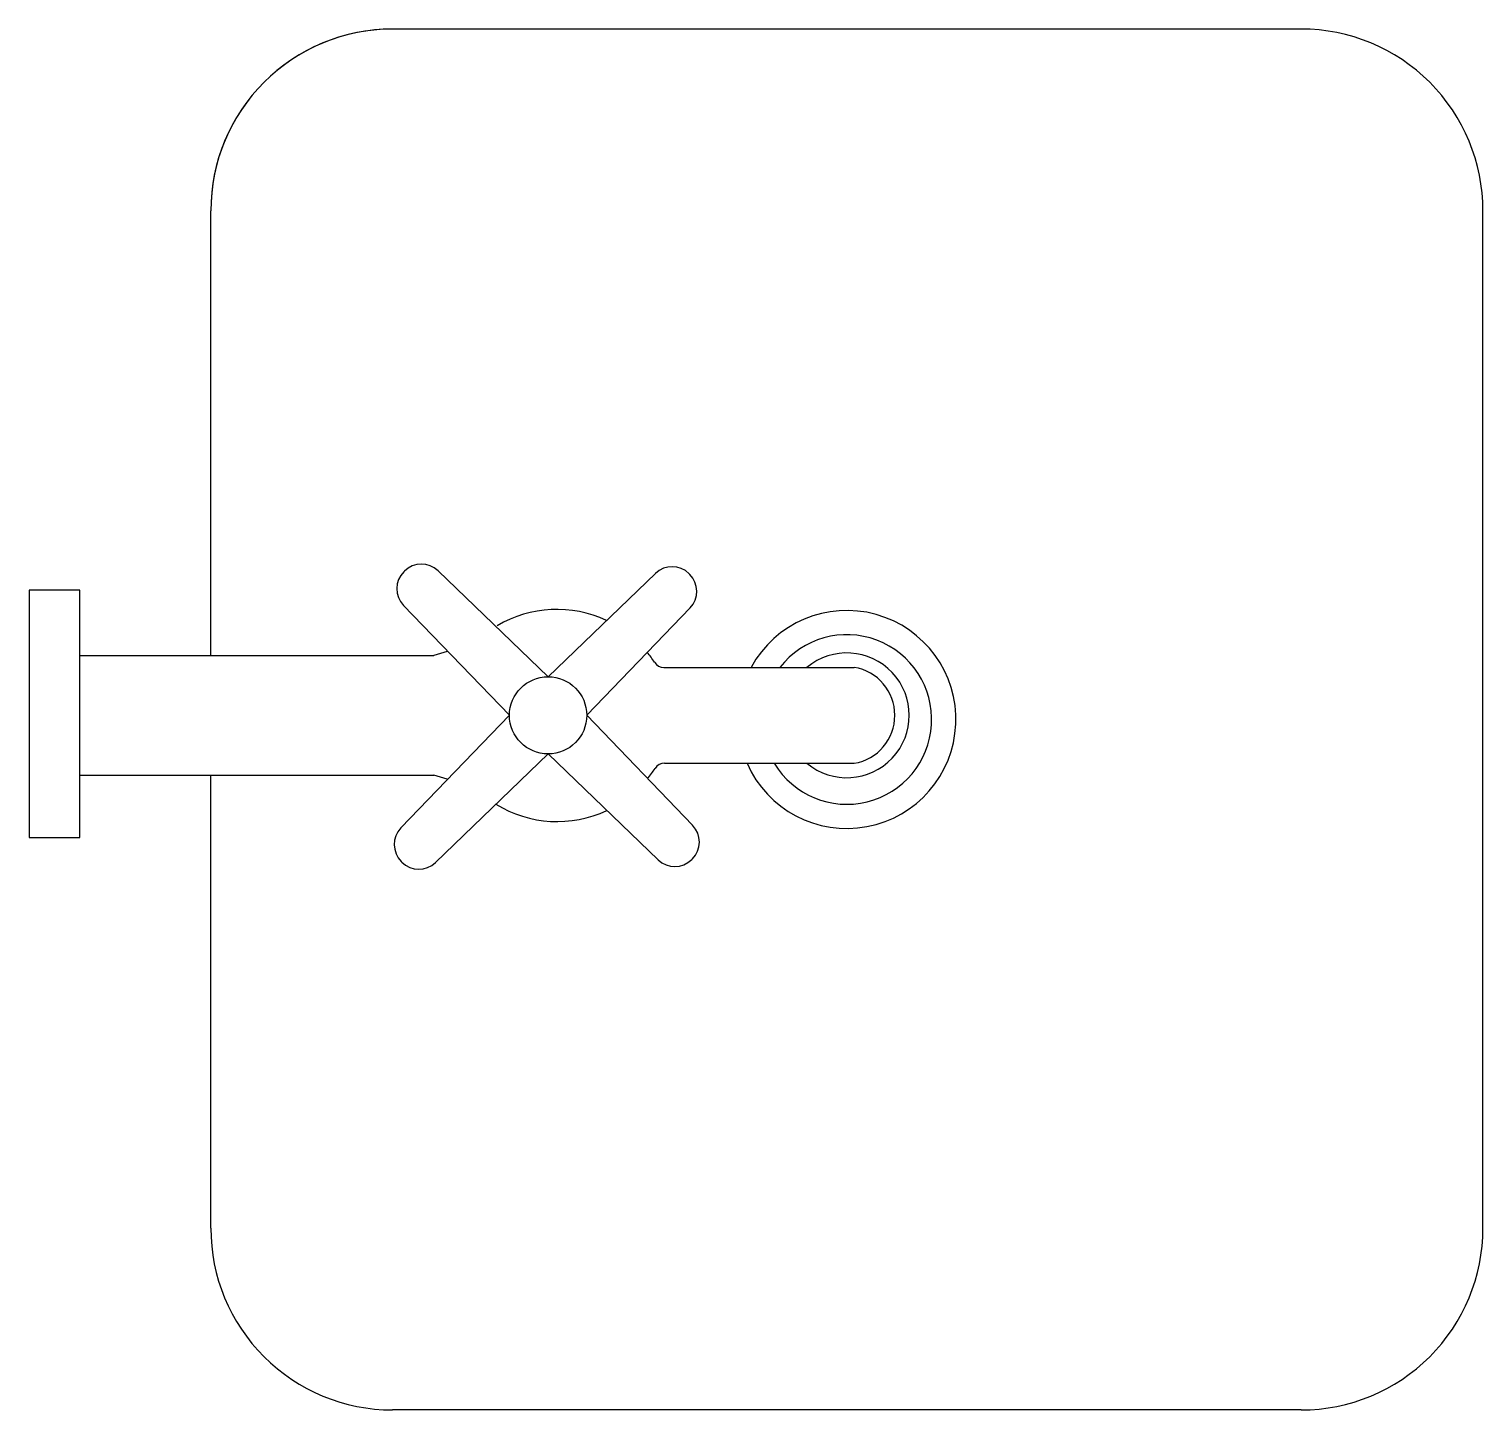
# Model space of a CAD drawing. Header units: millimetres. Extents: x -3066.3 to -3065.9, y 2892.317 to 2892.697.
import ezdxf

# ---------------------------------------------------------------- set-up
doc = ezdxf.new("R2010")
doc.units = ezdxf.units.MM
doc.header["$LTSCALE"] = 10
doc.layers.add('cozinha_pias', color=2, linetype='Continuous')

msp = doc.modelspace()

# ---------------------------------------------------------------- linework, layer by layer
at = {"layer": 'cozinha_pias'}
for p, q in [((-3065.950448290637, 2892.697351666435), (-3066.200448290637, 2892.697351666435)), ((-3066.250448290637, 2892.524998608574), (-3066.250448290637, 2892.647351666435)), ((-3065.900448290637, 2892.367351666435), (-3065.900448290637, 2892.647351666435)), ((-3066.250448290637, 2892.367351666435), (-3066.250448290637, 2892.492018719658)), ((-3065.950448290637, 2892.317351666435), (-3066.200448290637, 2892.317351666435))]:
    msp.add_line(p, q, dxfattribs=at)
at = {"layer": 'cozinha_pias', "color": 1}
for p, q in [((-3066.197338549426, 2892.548011456474), (-3066.197163988879, 2892.548185864433)), ((-3066.157651659778, 2892.519126873955), (-3066.187918993762, 2892.548273297295)), ((-3066.157651659778, 2892.519126873955), (-3066.128095385364, 2892.54756544207)), ((-3066.11885161095, 2892.547476330742), (-3066.118673388293, 2892.547298260673)), ((-3066.286497484973, 2892.542956830009), (-3066.300448290637, 2892.542956830009)), ((-3066.300448290637, 2892.542956830009), (-3066.300448290637, 2892.474878216728)), ((-3066.286497484973, 2892.474878216728), (-3066.286497484973, 2892.542956830009)), ((-3066.168279711535, 2892.508498669609), (-3066.1974258297, 2892.538766461357)), ((-3066.14702360802, 2892.508498669609), (-3066.118583666614, 2892.538055249199)), ((-3066.286497484973, 2892.524998608574), (-3066.189053026965, 2892.524998608574)), ((-3066.185375658801, 2892.526081219658), (-3066.189085375598, 2892.52495908831)), ((-3066.125774113898, 2892.521698590264), (-3066.073435351184, 2892.521698590263)), ((-3066.198134447864, 2892.477519360527), (-3066.168279711535, 2892.508498669609)), ((-3066.117877489856, 2892.478230877861), (-3066.14702360802, 2892.508498669609)), ((-3066.188630663684, 2892.468016339287), (-3066.157651659778, 2892.497870465264)), ((-3066.127384325793, 2892.468724194512), (-3066.157651659778, 2892.497870465264)), ((-3066.286497484973, 2892.491998730644), (-3066.189085375598, 2892.492038250908)), ((-3066.185375658801, 2892.49091611956), (-3066.189085375598, 2892.492038250908)), ((-3066.12563282034, 2892.495298748954), (-3066.073435351184, 2892.495298748955)), ((-3066.300448290637, 2892.474878216728), (-3066.286497484973, 2892.474878216728)), ((-3066.197876879504, 2892.468101788505), (-3066.198048388294, 2892.468272839531)), ((-3066.118138720325, 2892.468811474785), (-3066.117964159778, 2892.468985882744))]:
    msp.add_line(p, q, dxfattribs=at)
msp.add_circle((-3066.157651659778, 2892.508498669609), 0.01062812209129334, dxfattribs=at)
at = {"layer": 'cozinha_pias'}
for centre, start, end in [((-3066.200448290637, 2892.647351819024), 89.99999995299657, 179.9999999647474), ((-3066.200448290637, 2892.647351666436), 89.99999999999999, 179.9999999647474), ((-3065.950448290637, 2892.647351819024), 359.9999999412393, 89.99999995299657), ((-3065.950448290637, 2892.647351666436), 359.9999999882492, 89.99999999999999), ((-3066.200448290637, 2892.367351666436), 179.9999999647474, 269.9999999764983), ((-3065.950448290637, 2892.367351666436), 269.9999999764983, 359.9999999882492)]:
    msp.add_arc(centre, 0.05, start, end, dxfattribs=at)
at = {"layer": 'cozinha_pias', "color": 1}
for centre, radius, start, end in [((-3066.192671801379, 2892.54334455584), 0.00660000741481781, 134.9997863358214, 223.9187164011429), ((-3066.192497851184, 2892.543519268975), 0.006599990129470826, 46.08129882239212, 135.0001525467582), ((-3066.123518969348, 2892.542809582696), 0.006600004434585571, 44.99984740623364, 133.8959960524753), ((-3066.12334013634, 2892.542631360039), 0.006599972248077393, 316.1043243233346, 44.99999999412283), ((-3066.15523210724, 2892.505553384893), 0.03209818869540204, 64.81122694139817, 120.7214285475524), ((-3066.075448290637, 2892.507351666436), 0.02999999999995149, 203.6884957904917, 151.4300839794438), ((-3066.075448290637, 2892.507351666436), 0.02333333333329561, 211.1013568434362, 142.057658517622), ((-3066.15523210724, 2892.505553384893), 0.03209818869540204, 33.1244101437912, 39.17313834070708), ((-3066.075448290637, 2892.508498669609), 0.01716606855392456, 230.2604980181835, 129.7395019113064), ((-3066.125774113898, 2892.524774697708), 0.003076107443596558, 213.1244101437051, 269.9999999915298), ((-3066.075622851184, 2892.508498669609), 0.01338001251220703, 279.4098510519444, 80.59023094054143), ((-3066.155141055026, 2892.511366735216), 0.03209818869540204, 320.8214302498341, 327.0256529252778), ((-3066.12563282034, 2892.492222641511), 0.003076107443596558, 89.99999999999999, 147.0256529273865), ((-3066.155141055026, 2892.511366735216), 0.03209818869540204, 238.3286260660639, 295.1571661615245), ((-3066.193381640247, 2892.472939740166), 0.006599979996681214, 136.0591735429913, 224.9999236766741), ((-3066.122630907825, 2892.473652783379), 0.00660000741481781, 315.0001525702668, 43.9187087952513), ((-3066.193210131457, 2892.472768689141), 0.006599996089935303, 224.9999236766741, 313.940658551568), ((-3066.122805468372, 2892.473478070244), 0.006600025296211243, 226.0812987988885, 315.0001525702668)]:
    msp.add_arc(centre, radius, start, end, dxfattribs=at)

doc.saveas('drawing.dxf')
